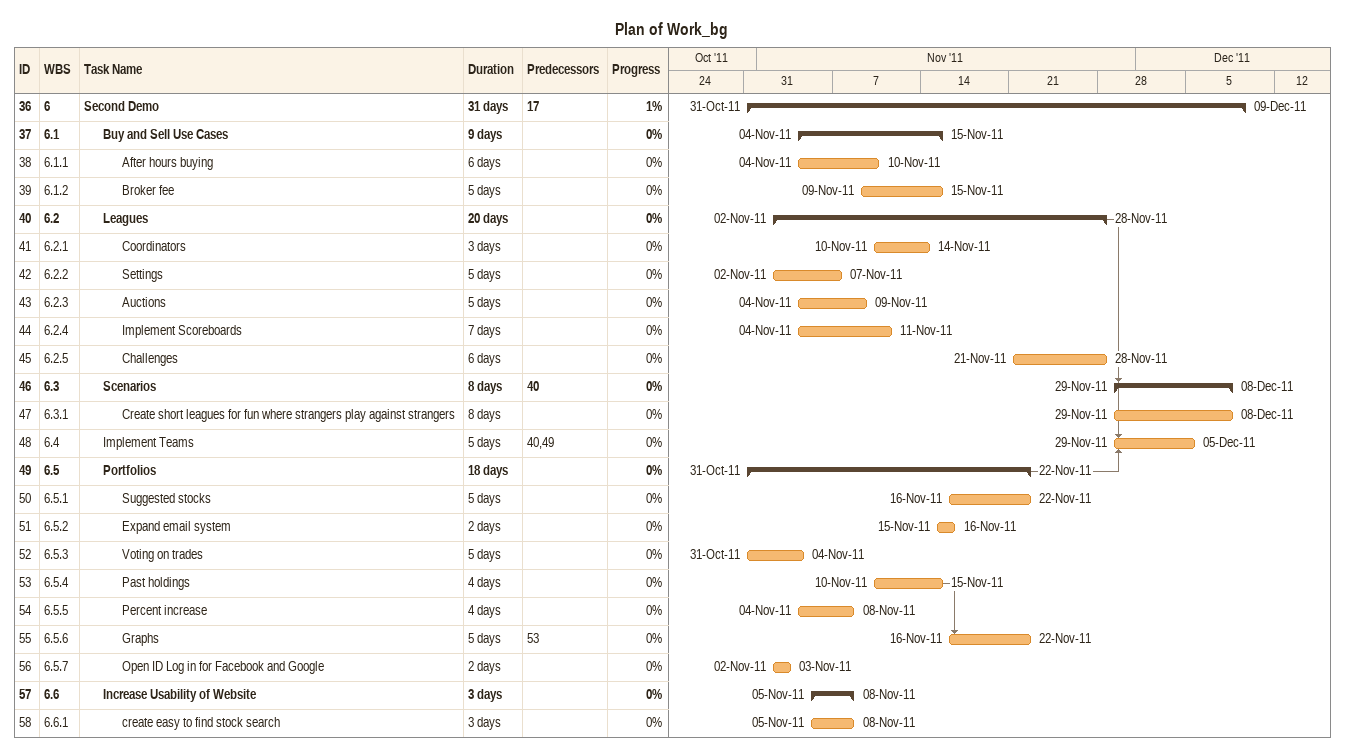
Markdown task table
Plan of Work_bg

| ID | WBS | Task | Duration | Start | Finish | Predecessors | % complete |
|---|---|---|---|---|---|---|---|
| 36 | 6 | **Second Demo** | 31d | 2011-10-31 | 2011-12-09 | 17 | 1 |
| 37 | 6.1 | **Buy and Sell Use Cases** | 9d | 2011-11-04 | 2011-11-15 |  | 0 |
| 38 | 6.1.1 | After hours buying | 6d | 2011-11-04 | 2011-11-10 |  | 0 |
| 39 | 6.1.2 | Broker fee | 5d | 2011-11-09 | 2011-11-15 |  | 0 |
| 40 | 6.2 | **Leagues** | 20d | 2011-11-02 | 2011-11-28 |  | 0 |
| 41 | 6.2.1 | Coordinators | 3d | 2011-11-10 | 2011-11-14 |  | 0 |
| 42 | 6.2.2 | Settings | 5d | 2011-11-02 | 2011-11-07 |  | 0 |
| 43 | 6.2.3 | Auctions | 5d | 2011-11-04 | 2011-11-09 |  | 0 |
| 44 | 6.2.4 | Implement Scoreboards | 7d | 2011-11-04 | 2011-11-11 |  | 0 |
| 45 | 6.2.5 | Challenges | 6d | 2011-11-21 | 2011-11-28 |  | 0 |
| 46 | 6.3 | **Scenarios** | 8d | 2011-11-29 | 2011-12-08 | 40 | 0 |
| 47 | 6.3.1 | Create short leagues for fun where strangers play against strangers | 8d | 2011-11-29 | 2011-12-08 |  | 0 |
| 48 | 6.4 | Implement Teams | 5d | 2011-11-29 | 2011-12-05 | 40, 49 | 0 |
| 49 | 6.5 | **Portfolios** | 18d | 2011-10-31 | 2011-11-22 |  | 0 |
| 50 | 6.5.1 | Suggested stocks | 5d | 2011-11-16 | 2011-11-22 |  | 0 |
| 51 | 6.5.2 | Expand email system | 2d | 2011-11-15 | 2011-11-16 |  | 0 |
| 52 | 6.5.3 | Voting on trades | 5d | 2011-10-31 | 2011-11-04 |  | 0 |
| 53 | 6.5.4 | Past holdings | 4d | 2011-11-10 | 2011-11-15 |  | 0 |
| 54 | 6.5.5 | Percent increase | 4d | 2011-11-04 | 2011-11-08 |  | 0 |
| 55 | 6.5.6 | Graphs | 5d | 2011-11-16 | 2011-11-22 | 53 | 0 |
| 56 | 6.5.7 | Open ID Log in for Facebook and Google | 2d | 2011-11-02 | 2011-11-03 |  | 0 |
| 57 | 6.6 | **Increase Usability of Website** | 3d | 2011-11-05 | 2011-11-08 |  | 0 |
| 58 | 6.6.1 | create easy to find stock search | 3d | 2011-11-05 | 2011-11-08 |  | 0 |
